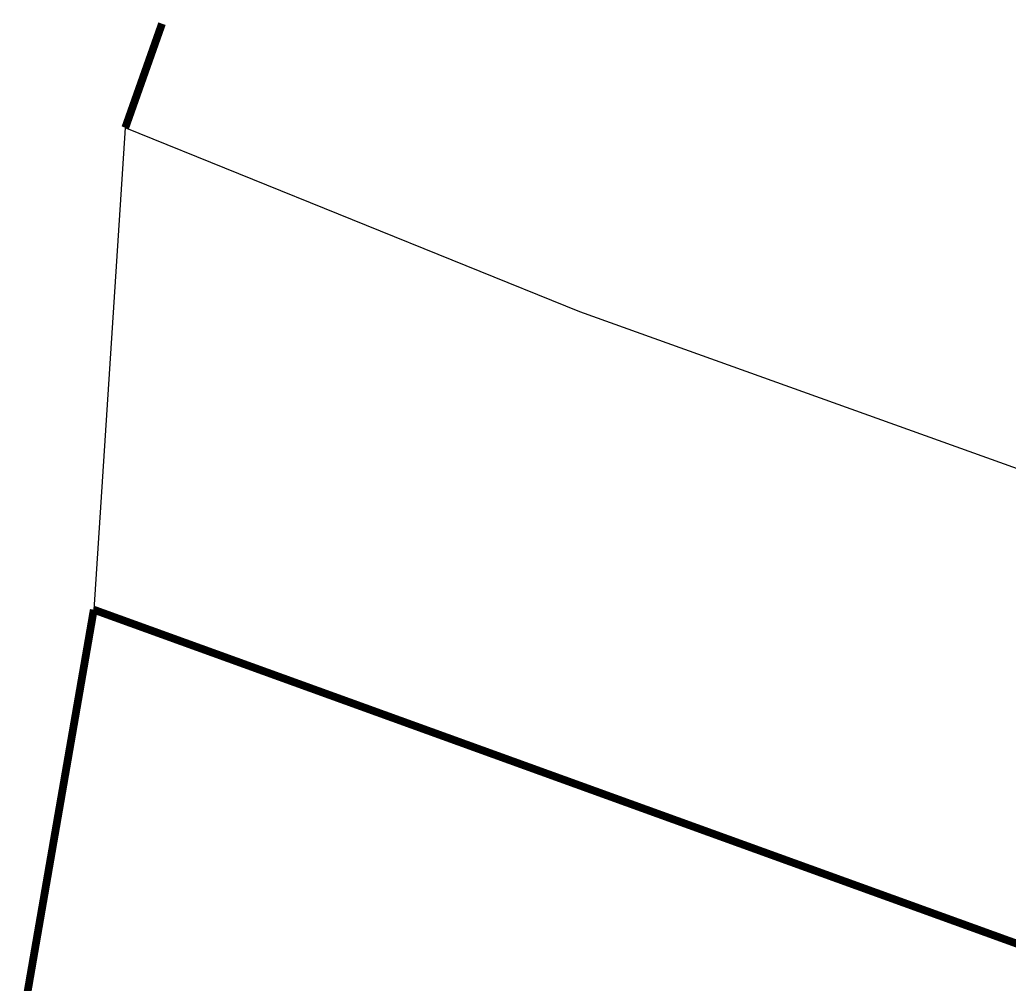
# Model space of a CAD drawing. Header units: metres. Extents: x 276542 to 278651, y 2059815 to 2062426.
# Drawn here: x 276903.2 to 277225.1, y 2062109.6 to 2062423.4 of the extents above; entities that cross this region are included whole.
import ezdxf

# ---------------------------------------------------------------- set-up
doc = ezdxf.new("R2010")
doc.units = ezdxf.units.M
doc.linetypes.add('DASHDOT', pattern=[1, 0.5, -0.25, 0, -0.25])
doc.linetypes.add('DIVIDE', pattern=[1.25, 0.5, -0.25, 0, -0.25, 0, -0.25])
for name, color, linetype in [('OFF', 1, 'Continuous'), ('POLY_WATER', 4, 'Continuous'), ('V_BOUND_STREAM_LINE', 7, 'DASHDOT'), ('V_DIVIDE_LINE', 7, 'DIVIDE')]:
    doc.layers.add(name, color=color, linetype=linetype)

# ---------------------------------------------------------------- blocks, each defined once
blk = doc.blocks.new('MAP')
at = {"layer": 'OFF'}
blk.add_lwpolyline([(87.831, 554.276), (85.767, 523.36)], dxfattribs=at)
at = {"layer": 'POLY_WATER'}
blk.add_lwpolyline([(400.273, 376.253), (378.379, 422.549), (372.437, 434.703), (372.521, 436.622), (362.002, 443.381), (343.384, 455.312), (333.354, 462.173), (319.604, 466.888), (285.625, 479.487), (283.288, 479.904), (258.452, 489.939), (255.447, 490.106), (196.381, 510.982), (151.583, 527.873), (147.826, 531.294), (116.968, 542.428), (87.831, 554.276)], dxfattribs=at)
at = {"layer": 'V_BOUND_STREAM_LINE', "ltscale": 10, "const_width": 0.5, "flags": 128}
for points in [[(85.767, 523.36), (81.236, 497.427)], [(322.313, 134.496), (315.157, 143.209), (313.53, 151.336), (330.83, 189.127), (323.086, 245.883), (325.479, 269.065), (372.864, 332.455), (362.029, 419.005), (286.358, 461.716), (186.34, 486.814), (85.767, 523.36)]]:
    blk.add_lwpolyline(points, dxfattribs=at)
at = {"layer": 'V_DIVIDE_LINE', "ltscale": 10, "const_width": 0.5, "flags": 128}
blk.add_lwpolyline([(87.831, 554.276), (90.195, 560.944)], dxfattribs=at)
blk = doc.blocks.new('OIUY')
at = {"xscale": 5.072698850440974, "yscale": 5.072698850440974, "zscale": 5.072698850440974, "rotation": 0.07994505714742514}
blk.add_blockref('MAP', (276495.9, 2059575.97), dxfattribs=at)

msp = doc.modelspace()

# ---------------------------------------------------------------- block references
msp.add_blockref('OIUY', (0, 0))

doc.saveas('drawing.dxf')
